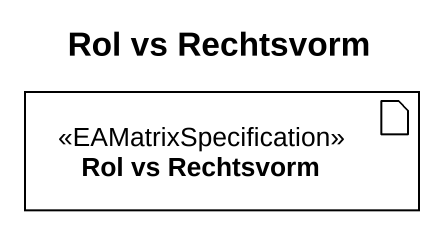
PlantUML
@startuml
title Rol vs Rechtsvorm
artifact "Rol vs Rechtsvorm" as Rol_vs_Rechtsvorm <<EAMatrixSpecification>>
@enduml
